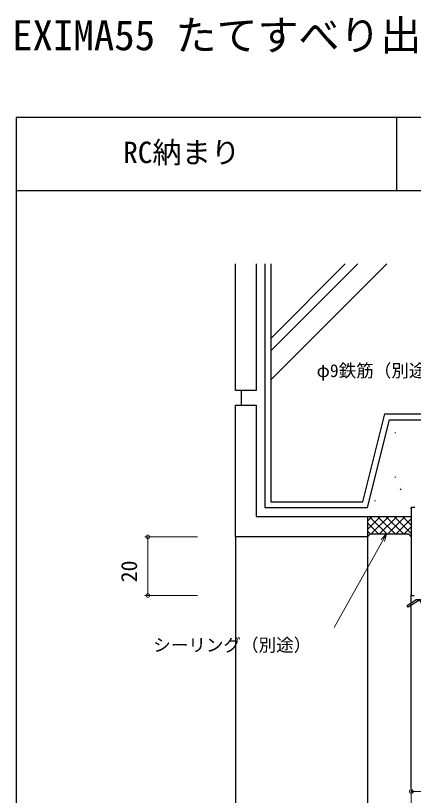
# Model space of a CAD drawing. Units: millimetres, scale not verified. Extents: x -437 to 438, y -681 to 679.
# Drawn here: x -436.9 to -301.1, y 412.2 to 678.6 of the extents above; entities that cross this region are included whole.
import ezdxf
from ezdxf.enums import TextEntityAlignment as Align

# ---------------------------------------------------------------- set-up
doc = ezdxf.new("R2010")
doc.units = ezdxf.units.MM
doc.header["$LTSCALE"] = 4
for name, color, linetype in [('0-1_USER1', 3, 'Continuous'), ('0-2_YKK_11', 7, 'Continuous'), ('0-3_YKK_12', 2, 'Continuous'), ('0-4_YKK_13', 4, 'Continuous'), ('0-6_YKK_ZWAK', 7, 'Continuous'), ('0-7_YSS_K', 3, 'Continuous')]:
    doc.layers.add(name, color=color, linetype=linetype)
doc.layers.add('0-5_YKK_D', color=6, linetype='Continuous', lineweight=18)
doc.styles.add('ＭＳ ゴシック', font='')
doc.styles.get('ＭＳ ゴシック').set_extended_font_data('MS Gothic')

msp = doc.modelspace()

# ---------------------------------------------------------------- linework, layer by layer
at = {"layer": '0-2_YKK_11'}
msp.add_lwpolyline([(-300.602, 510.513), (-301.802, 510.513), (-301.802, 480.513), (-300.802, 480.513)], dxfattribs=at)
at = {"layer": '0-3_YKK_12'}
msp.add_line((-301.802, 414.513), (-301.802, 480.813), dxfattribs=at)
msp.add_lwpolyline([(-301.802, 510.213), (-301.802, 510.513), (-301.502, 510.513)], dxfattribs=at)
at = {"layer": '0-4_YKK_13'}
msp.add_lwpolyline([(-296.572, 473.748), (-298.693, 478.613), (-299.432, 478.613), (-302.853, 476.553), (-303.175, 477.059), (-300.102, 479.113), (-296.602, 479.113), (-296.602, 480.113), (-293.502, 480.113), (-293.502, 481.113), (-294.702, 481.113), (-294.702, 482.313), (-293.502, 482.313), (-293.502, 483.413), (-297.526, 483.413), (-298.239, 482.701), (-298.078, 482.313), (-297.563, 482.313), (-297.312, 482.45)], dxfattribs=at)
at = {"layer": '0-5_YKK_D', "color": 1}
for p, q in [((-374.8, 500.513), (-392.8, 500.513)), ((-391.8, 500.513), (-391.8, 480.513)), ((-374.8, 480.513), (-392.8, 480.513))]:
    msp.add_line(p, q, dxfattribs=at)
at = {"layer": '0-5_YKK_D'}
for p, q in [((-301.802, 407.594), (-301.802, 414.513)), ((-201.802, 413.513), (-301.802, 413.513))]:
    msp.add_line(p, q, dxfattribs=at)
for points in [[(-310.262, 501.513), (-311.51, 499.29), (-328.174, 469.61)], [(-312.106, 499.624), (-310.262, 501.513), (-310.914, 498.955)]]:
    msp.add_lwpolyline(points, dxfattribs=at)
at = {"layer": '0-5_YKK_D', "color": 1}
for centre in [(-391.8, 500.513), (-391.8, 480.513)]:
    msp.add_circle(centre, 0.637, dxfattribs=at)
at = {"layer": '0-5_YKK_D'}
msp.add_circle((-301.802, 413.513), 0.637, dxfattribs=at)
at = {"layer": '0-6_YKK_ZWAK'}
for p, q in [((-436.8, 643.8), (-436.8, -681.2)), ((438.2, 643.8), (-436.8, 643.8)), ((-306.8, 643.8), (-306.8, 618.8)), ((438.2, 618.8), (-436.8, 618.8))]:
    msp.add_line(p, q, dxfattribs=at)
at = {"layer": '0-7_YSS_K'}
for p, q in [((-349.802, 568.347), (-324.349, 593.8)), ((-349.802, 564.104), (-320.106, 593.8)), ((-349.802, 554.205), (-310.207, 593.8)), ((-359.802, 545.513), (-359.802, 550.513)), ((-307.363, 536.235), (-307.363, 535.985)), ((-309.885, 531.79), (-309.877, 531.767)), ((-307.363, 521.035), (-307.363, 520.785)), ((-305.646, 517.057), (-305.37, 516.641)), ((-305.037, 518.098), (-305.02, 518.051)), ((-314.238, 512.96), (-314.238, 512.71)), ((-316.802, 507.513), (-301.802, 507.513)), ((-316.802, 505.869), (-315.158, 507.513)), ((-316.802, 503.041), (-312.329, 507.513)), ((-310.157, 501.513), (-316.157, 507.513)), ((-315.501, 501.513), (-309.501, 507.513)), ((-307.328, 501.513), (-313.328, 507.513)), ((-312.672, 501.513), (-306.672, 507.513)), ((-304.5, 501.513), (-310.5, 507.513)), ((-309.844, 501.513), (-303.844, 507.513)), ((-301.802, 501.644), (-307.671, 507.513)), ((-307.016, 501.513), (-301.802, 506.727)), ((-301.802, 504.473), (-304.843, 507.513)), ((-301.802, 507.301), (-302.014, 507.513)), ((-312.985, 501.513), (-316.802, 505.331)), ((-304.187, 501.513), (-301.802, 503.898)), ((-315.808, 501.508), (-316.802, 502.502)), ((-315.802, 501.513), (-316.802, 500.513)), ((-315.802, 501.513), (-302.804, 501.513)), ((-302.804, 501.513), (-301.804, 500.513)), ((-302.082, 500.791), (-301.802, 501.07)), ((-361.802, 500.513), (-361.802, 314.513)), ((-316.802, 500.513), (-316.802, 314.513))]:
    msp.add_line(p, q, dxfattribs=at)
for points in [[(-354.802, 593.8), (-354.802, 550.513), (-361.802, 550.513), (-361.802, 593.8)], [(-351.802, 593.8), (-351.802, 510.513), (-316.802, 510.513), (-309.302, 540.513), (-201.802, 540.513), (-201.802, 593.8)], [(-349.802, 593.8), (-349.802, 512.513), (-318.364, 512.513), (-310.864, 542.513), (-203.802, 542.513), (-203.802, 593.8)]]:
    msp.add_lwpolyline(points, dxfattribs=at)
msp.add_lwpolyline([(-354.802, 507.513), (-316.802, 507.513), (-316.802, 500.513), (-361.802, 500.513), (-361.802, 545.513), (-354.802, 545.513)], close=True, dxfattribs=at)

# ---------------------------------------------------------------- texts
at = {"layer": '0-1_USER1', "style": 'ＭＳ ゴシック'}
for s, height, p in [('EXIMA55 たてすべり出し窓／FIX窓\u3000段窓', 10.26, (-438.149, 663.698)), ('RC納まり', 7.331, (-400.209, 626.016))]:
    msp.add_text(s, height=height, dxfattribs=at).set_placement(p, align=Align.BOTTOM_LEFT)
at = {"layer": '0-5_YKK_D', "style": 'ＭＳ ゴシック'}
for s, p in [('φ9鉄筋（別途）', (-334.15, 553.789)), ('シーリング（別途）', (-389.96, 460.054))]:
    msp.add_text(s, height=4.399, dxfattribs=at).set_placement(p, align=Align.BOTTOM_LEFT)
at = {"layer": '0-5_YKK_D', "color": 1, "style": 'ＭＳ ゴシック'}
msp.add_text('20', height=5.499, rotation=90, dxfattribs=at).set_placement((-393.8, 484.974), align=Align.BOTTOM_LEFT)

doc.saveas('drawing.dxf')
